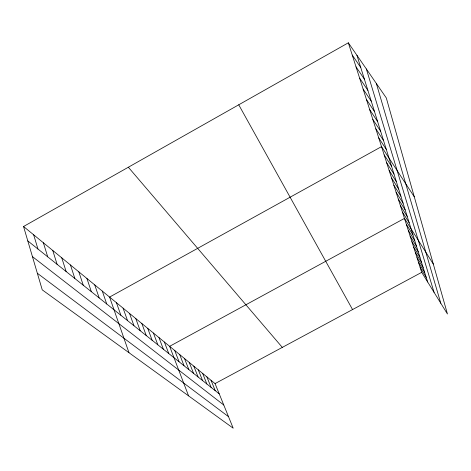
<?xml version="1.0" encoding="UTF-8"?>
<svg xmlns="http://www.w3.org/2000/svg" width="471" height="471" viewBox="0 0 471 471"><rect width="100%" height="100%" fill="white"/><g stroke="black" fill="none" stroke-linecap="round" stroke-linejoin="round"><path stroke-width="0.71" d="M23.55 226.504L215.064 383.594L233.192 428.186L42.243 289.865L23.55 226.504L348.334 42.814L386.297 97.927L447.45 314.016L421.704 272.338L348.334 42.814M215.064 383.594L421.704 272.338M37.344 273.262L228.512 416.67M32.434 256.624L223.772 405.013M27.801 240.911L219.25 393.891M128.347 167.234L282.306 347.392M352.249 55.072L360.745 67.488M356.017 66.847L364.389 79.163M359.632 78.168L367.886 90.385M363.117 89.066L371.254 101.171M366.467 99.552L374.492 111.556M369.7 109.655L377.612 121.553M372.814 119.399L380.615 131.191M375.817 128.795L383.518 140.482M378.719 137.868L386.314 149.454M414.28 196.813L381.516 146.634L109.59 297.077L128.977 352.697M384.148 154.859L391.548 166.234M386.691 162.819L393.997 174.099M389.158 170.531L396.376 181.712M391.548 178.009L398.672 189.083M393.862 185.25L400.903 196.23M396.111 192.28L403.064 203.16M398.289 199.098L405.16 209.883M400.409 205.721L407.197 216.407M402.464 212.15L409.175 222.742M433.308 264.054L404.459 218.397L169.631 346.32L188.583 395.87M406.402 224.467L412.955 234.876M408.286 230.372L414.774 240.687M410.123 236.118L416.535 246.345M411.913 241.711L418.254 251.844M413.65 247.151L419.92 257.195M415.345 252.456L421.545 262.412M416.994 257.619L423.129 267.487M418.607 262.647L424.677 272.438M420.173 267.557L426.178 277.26M238.744 104.792L352.555 309.571M211.026 380.28L215.229 390.677M206.887 376.882L211.108 387.386M202.642 373.397L206.881 384.006M198.285 369.829L202.548 380.544M193.816 366.161L198.097 376.988M189.236 362.405L193.534 373.338M184.526 358.543L188.842 369.594M179.692 354.581L184.026 365.743M174.729 350.506L179.074 361.787M164.385 342.023L168.759 353.544M158.986 337.595L163.372 349.241M153.434 333.044L157.838 344.819M147.723 328.358L152.133 340.262M141.842 323.53L146.257 335.564M135.778 318.561L140.205 330.73M129.531 313.433L133.964 325.744M123.09 308.152L127.529 320.598M116.449 302.7L120.888 315.293M102.289 291.09L106.729 303.978M94.736 284.896L99.169 297.937M86.923 278.485L91.35 291.69M78.834 271.849L83.249 285.214M70.45 264.973L74.848 278.508M61.76 257.843L66.14 271.543M52.746 250.448L57.097 264.319M356.953 55.325L427.644 281.958M43.385 242.771L47.712 256.819M366.361 68.984L434.068 292.35M33.659 234.799L37.951 249.024M376.335 83.461L440.797 303.253"/></g></svg>
